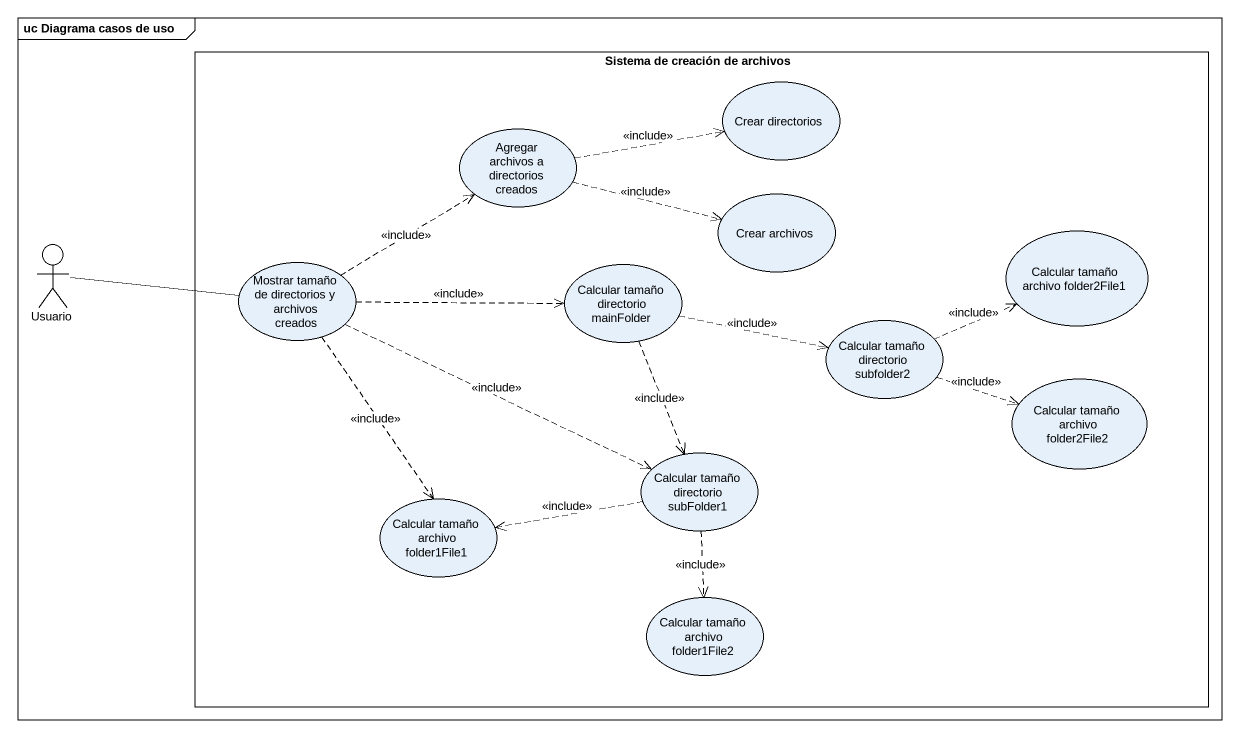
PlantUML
@startuml
mainframe uc Diagrama casos de uso
rectangle "Sistema de creación de archivos" as Sistema_de_creación_de {
  usecase "Crear directorios" as Crear_directorios
  usecase "Agregar archivos a directorios creados" as Agregar_archivos_a
  usecase "Crear archivos" as Crear_archivos
  usecase "Mostrar tamaño de directorios y archivos creados" as Mostrar_tamaño_de
  usecase "Calcular tamaño directorio mainFolder" as Calcular_tamaño_directorio
  usecase "Calcular tamaño archivo folder2File1" as Calcular_tamaño_archivo
  usecase "Calcular tamaño directorio subfolder2" as Calcular_tamaño_directorio_2
  usecase "Calcular tamaño archivo folder2File2" as Calcular_tamaño_archivo_2
  usecase "Calcular tamaño directorio subFolder1" as Calcular_tamaño_directorio_3
  usecase "Calcular tamaño archivo folder1File1" as Calcular_tamaño_archivo_3
  usecase "Calcular tamaño archivo folder1File2" as Calcular_tamaño_archivo_4
}
actor Usuario
Agregar_archivos_a .right.> Crear_directorios : <<include>>
Agregar_archivos_a .right.> Crear_archivos : <<include>>
Usuario -right- Mostrar_tamaño_de
Mostrar_tamaño_de .up.> Agregar_archivos_a : <<include>>
Mostrar_tamaño_de .right.> Calcular_tamaño_directorio : <<include>>
Mostrar_tamaño_de .right.> Calcular_tamaño_directorio_3 : <<include>>
Mostrar_tamaño_de ..> Calcular_tamaño_archivo_3 : <<include>>
Calcular_tamaño_directorio .right.> Calcular_tamaño_directorio_2 : <<include>>
Calcular_tamaño_directorio ..> Calcular_tamaño_directorio_3 : <<include>>
Calcular_tamaño_directorio_2 .right.> Calcular_tamaño_archivo : <<include>>
Calcular_tamaño_directorio_2 .right.> Calcular_tamaño_archivo_2 : <<include>>
Calcular_tamaño_directorio_3 .left.> Calcular_tamaño_archivo_3 : <<include>>
Calcular_tamaño_directorio_3 ..> Calcular_tamaño_archivo_4 : <<include>>
@enduml
